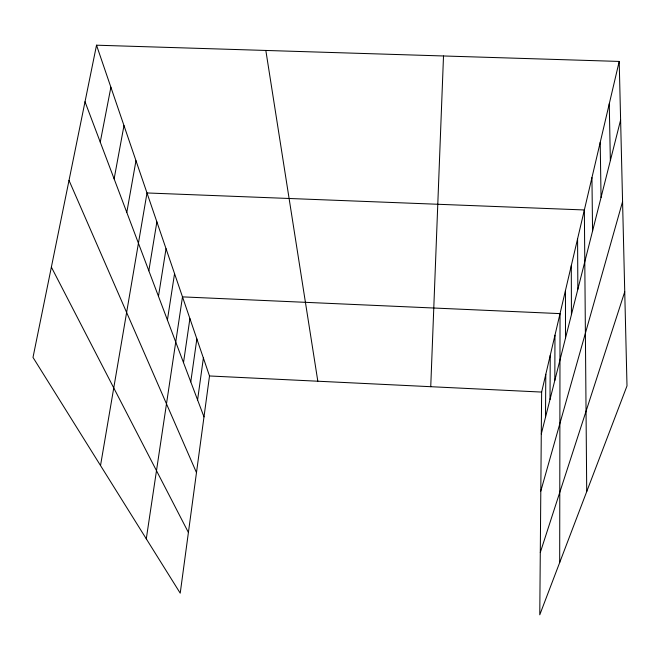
<?xml version="1.0" encoding="UTF-8"?>
<svg xmlns="http://www.w3.org/2000/svg" width="660" height="660" viewBox="0 0 660 660"><rect width="100%" height="100%" fill="white"/><g stroke="black" fill="none" stroke-linecap="round" stroke-linejoin="round"><path stroke-width="0.99" d="M559.688 562.551L560.035 313.615L182.49 296.876L146.289 538.84M554.821 380.399L554.969 335.197M550.011 399.44L550.234 355.385M545.506 417.26L545.795 374.302M619.204 61.429L541.629 392.073L539.773 614.807L627 385.894L619.204 61.429L96.525 45.194L33 357.415L180.221 593.175L209.509 375.969L96.525 45.194M430.741 386.694L443.512 55.976M197.587 399.935L203.379 358.025M190.773 381.884L196.853 338.935M183.505 362.637L189.907 318.599M167.409 319.993L174.554 273.636M158.466 296.307L166.039 248.704M148.83 270.79L156.874 221.884M100.518 465.547L146.999 192.959L584.356 209.962L586.723 491.584M126.794 212.429L135.976 160.685M114.122 178.86L123.981 125.581M100.254 142.123L110.888 87.235M541.283 433.983L620.606 120.029M540.804 491.081L622.57 201.63M540.292 552.503L624.739 291.802M209.509 375.969L541.629 392.073M51.373 267.118L188.405 532.48M69.019 180.403L196.474 472.601M85.016 101.764L203.989 416.889M265.832 50.457L317.823 381.216M609.254 103.826L610.351 160.611M600.204 142.395L601.045 197.447M591.938 177.639L592.564 231.041M577.574 238.879L577.855 289.245M571.288 265.642L571.436 314.622M565.463 290.491L565.496 338.151"/></g></svg>
